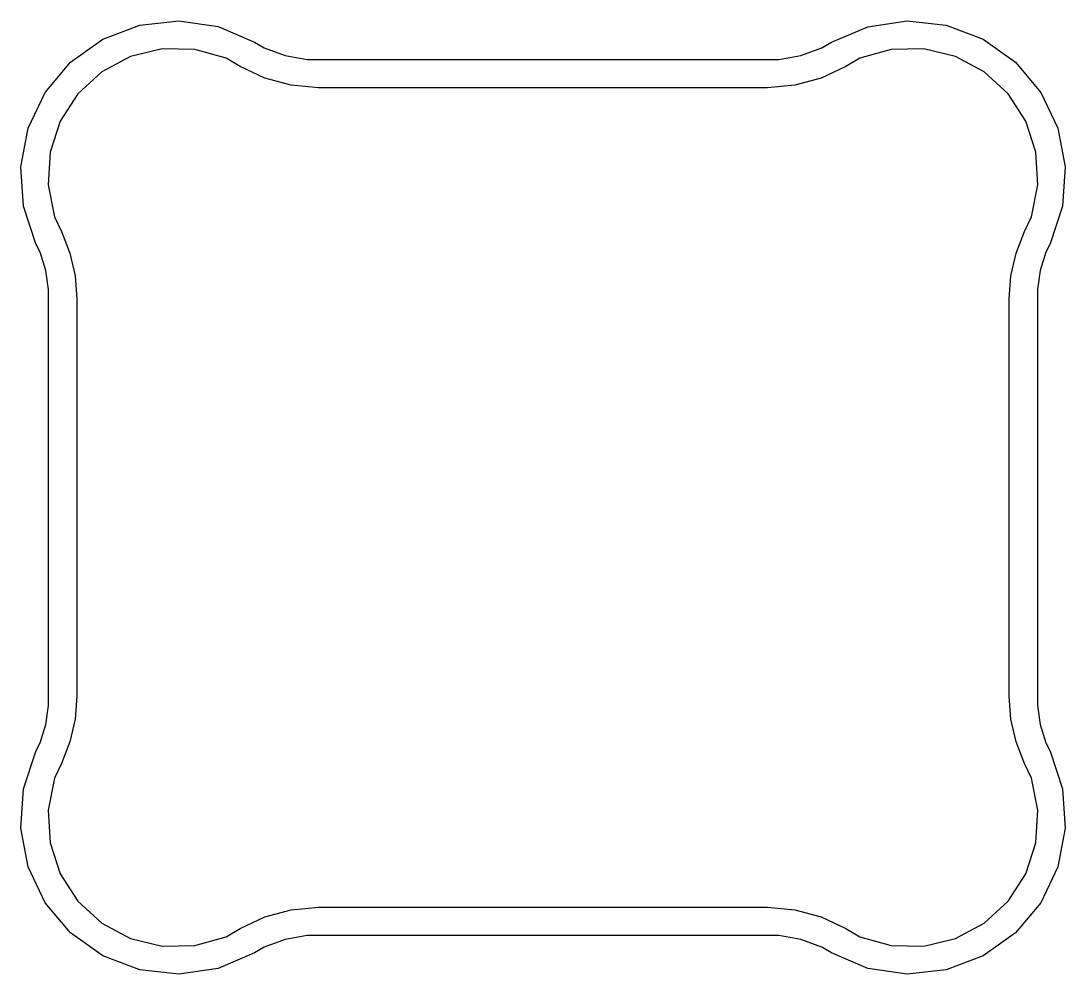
# Model space of a CAD drawing. Extents: x 9 to 292, y -476 to -359.
# Drawn here: x 57.152 to 60.848, y -403.192 to -399.819 of the extents above; entities that cross this region are included whole.
import ezdxf

# ---------------------------------------------------------------- set-up
doc = ezdxf.new("R2010")
doc.units = 0
doc.layers.add('BLACK', color=7, linetype='CONTINUOUS')

msp = doc.modelspace()

# ---------------------------------------------------------------- linework, layer by layer
at = {"layer": 'BLACK', "linetype": 'CONTINUOUS'}
for p, q in [((57.572759, -399.833671), (57.711723, -399.818565)), ((57.711723, -399.818565), (57.850008, -399.838976)), ((60.150284, -399.839034), (60.288558, -399.818619)), ((60.288558, -399.818619), (60.427513, -399.833719)), ((57.44209, -399.883318), (57.572759, -399.833671)), ((57.850008, -399.838976), (57.978682, -399.893586)), ((60.021639, -399.893639), (60.150284, -399.839034)), ((60.427513, -399.833719), (60.558174, -399.88336)), ((57.328155, -399.964301), (57.44209, -399.883318)), ((57.978682, -399.893586), (57.978649, -399.893643)), ((57.978649, -399.893643), (57.978652, -399.893644)), ((57.978652, -399.893644), (57.978655, -399.893639)), ((57.978655, -399.893639), (58.013002, -399.91367)), ((59.987274, -399.913672), (60.021622, -399.893643)), ((60.021622, -399.893643), (60.021639, -399.893639)), ((60.558174, -399.88336), (60.672103, -399.964335)), ((57.652179, -399.917544), (57.540088, -399.944463)), ((57.767437, -399.919749), (57.652179, -399.917544)), ((57.878417, -399.950937), (57.767437, -399.919749)), ((58.013002, -399.91367), (58.087634, -399.94113)), ((59.912641, -399.941128), (59.987274, -399.913672)), ((60.232853, -399.919806), (60.121885, -399.950996)), ((60.3481, -399.917597), (60.232853, -399.919806)), ((60.460182, -399.94451), (60.3481, -399.917597)), ((57.238313, -400.071389), (57.328155, -399.964301)), ((57.540088, -399.944463), (57.438401, -399.998768)), ((57.928055, -399.979824), (57.878417, -399.950937)), ((58.087634, -399.94113), (58.165924, -399.955077)), ((58.165924, -399.955077), (58.205686, -399.955113)), ((58.205686, -399.955113), (59.794588, -399.955113)), ((59.794588, -399.955113), (59.794589, -399.955113)), ((59.794589, -399.955105), (59.83435, -399.955072)), ((59.794589, -399.955113), (59.794589, -399.955105)), ((59.83435, -399.955072), (59.912641, -399.941128)), ((60.121885, -399.950996), (60.072074, -399.979986)), ((60.56186, -399.998808), (60.460182, -399.94451)), ((60.672103, -399.964335), (60.761939, -400.071414)), ((57.438401, -399.998768), (57.353688, -400.076952)), ((57.928198, -399.979984), (57.928055, -399.979824)), ((57.928202, -399.979978), (57.928198, -399.979984)), ((57.928201, -399.979985), (57.928204, -399.979979)), ((57.92823, -399.979991), (57.928201, -399.979985)), ((57.928204, -399.979979), (57.928202, -399.979978)), ((58.015775, -400.021281), (57.92823, -399.979991)), ((60.072063, -399.979988), (59.984495, -400.021283)), ((60.072073, -399.979986), (60.072063, -399.979988)), ((60.072074, -399.979986), (60.072073, -399.979986)), ((60.646567, -400.076984), (60.56186, -399.998808)), ((58.109234, -400.046587), (58.015775, -400.021281)), ((59.984495, -400.021283), (59.891035, -400.046585)), ((57.178366, -400.197665), (57.238313, -400.071389)), ((57.353688, -400.076952), (57.291418, -400.173966)), ((58.205682, -400.055113), (58.109234, -400.046587)), ((58.205684, -400.055113), (58.205682, -400.055112)), ((58.205682, -400.055112), (58.205682, -400.055113)), ((59.794587, -400.055113), (58.205684, -400.055113)), ((59.794588, -400.055113), (59.794587, -400.055113)), ((59.794661, -400.055098), (59.794588, -400.055113)), ((59.891035, -400.046585), (59.794661, -400.055098)), ((60.708832, -400.173988), (60.646567, -400.076984)), ((60.761939, -400.071414), (60.821882, -400.197681)), ((57.291418, -400.173966), (57.255614, -400.283544)), ((60.744633, -400.283555), (60.708832, -400.173988)), ((57.152187, -400.334975), (57.178366, -400.197665)), ((60.821882, -400.197681), (60.84806, -400.334981)), ((57.255614, -400.283544), (57.248587, -400.398608)), ((60.751658, -400.398609), (60.744633, -400.283555)), ((57.161465, -400.474449), (57.152187, -400.334975)), ((60.84806, -400.334981), (60.838781, -400.474446)), ((57.248587, -400.398608), (57.270793, -400.511728)), ((60.729453, -400.511718), (60.751658, -400.398609)), ((57.205601, -400.607081), (57.161465, -400.474449)), ((60.838781, -400.474446), (60.794698, -400.606906)), ((57.270793, -400.511728), (57.295702, -400.563702)), ((60.704543, -400.563691), (60.729453, -400.511718)), ((57.295702, -400.563702), (57.295703, -400.563703)), ((57.295703, -400.563703), (57.325719, -400.640203)), ((60.674546, -400.640208), (60.704542, -400.563706)), ((60.704542, -400.563706), (60.704563, -400.563716)), ((60.704569, -400.563703), (60.704543, -400.563691)), ((60.704563, -400.563716), (60.704567, -400.56371)), ((60.704567, -400.56371), (60.704569, -400.563703)), ((57.205602, -400.607085), (57.2056, -400.607082)), ((57.2056, -400.607082), (57.205601, -400.607082)), ((57.205601, -400.607082), (57.205601, -400.607081)), ((57.220226, -400.637457), (57.205602, -400.607085)), ((60.794618, -400.607135), (60.780037, -400.637439)), ((60.794671, -400.607081), (60.794618, -400.607135)), ((60.794656, -400.607058), (60.794649, -400.60707)), ((60.794649, -400.60707), (60.794671, -400.607081)), ((60.794677, -400.607068), (60.794656, -400.607058)), ((60.794698, -400.606906), (60.794677, -400.607068)), ((57.240096, -400.701888), (57.220226, -400.637457)), ((57.325719, -400.640203), (57.344003, -400.720321)), ((60.656274, -400.720324), (60.674546, -400.640208)), ((60.780037, -400.637439), (60.760178, -400.701879)), ((57.250145, -400.768561), (57.240096, -400.701888)), ((60.760178, -400.701879), (60.750134, -400.768558)), ((57.344003, -400.720321), (57.350146, -400.802268)), ((60.650135, -400.802267), (60.656274, -400.720324)), ((57.250145, -400.802225), (57.250145, -400.768561)), ((60.750134, -400.768558), (60.750134, -400.80227)), ((57.250137, -400.802271), (57.250145, -400.802225)), ((57.250137, -402.207955), (57.250137, -400.802271)), ((57.350137, -400.802268), (57.350136, -400.802269)), ((57.350136, -400.802269), (57.350137, -400.802271)), ((57.350146, -400.802268), (57.350137, -400.802268)), ((57.350137, -400.802271), (57.350137, -402.207952)), ((60.650135, -400.802268), (60.650135, -400.802267)), ((60.650135, -400.802271), (60.650135, -400.802268)), ((60.650135, -402.207955), (60.650135, -400.802271)), ((60.750134, -400.80227), (60.750135, -400.802271)), ((60.750135, -400.802271), (60.750135, -402.20795)), ((57.250137, -402.207958), (57.250137, -402.207955)), ((57.250137, -402.20796), (57.250137, -402.207958)), ((57.250141, -402.241674), (57.250137, -402.20796)), ((57.350137, -402.207952), (57.344005, -402.289901)), ((60.650135, -402.207958), (60.650135, -402.207955)), ((60.650135, -402.20796), (60.650135, -402.207958)), ((60.650136, -402.20796), (60.650135, -402.20796)), ((60.650139, -402.207976), (60.650136, -402.20796)), ((60.656283, -402.289903), (60.650139, -402.207976)), ((60.750135, -402.20795), (60.750138, -402.20795)), ((60.750138, -402.20795), (60.750139, -402.241663)), ((57.240101, -402.308348), (57.250141, -402.241674)), ((60.750139, -402.241663), (60.760188, -402.308338)), ((57.344005, -402.289901), (57.325733, -402.370022)), ((60.674561, -402.370016), (60.656283, -402.289903)), ((57.22024, -402.372783), (57.240101, -402.308348)), ((60.760188, -402.308338), (60.780053, -402.372773)), ((57.325733, -402.370022), (57.295727, -402.446526)), ((60.704566, -402.446515), (60.674561, -402.370016)), ((57.161505, -402.535782), (57.205572, -402.403337)), ((57.205572, -402.403337), (57.205598, -402.40315)), ((57.205598, -402.40315), (57.205619, -402.40316)), ((57.205599, -402.403147), (57.205651, -402.403091)), ((57.20562, -402.403157), (57.205599, -402.403147)), ((57.205619, -402.40316), (57.20562, -402.403157)), ((57.205651, -402.403091), (57.22024, -402.372783)), ((60.780053, -402.372773), (60.794675, -402.403151)), ((60.794675, -402.403151), (60.794674, -402.403151)), ((60.794674, -402.403151), (60.794674, -402.403154)), ((60.794674, -402.403154), (60.838802, -402.535771)), ((57.295736, -402.446534), (57.27083, -402.498506)), ((57.295706, -402.446516), (57.295705, -402.446516)), ((57.295705, -402.446516), (57.295705, -402.446519)), ((57.295705, -402.446519), (57.295736, -402.446534)), ((57.295727, -402.446526), (57.295706, -402.446516)), ((60.704567, -402.446516), (60.704566, -402.446515)), ((60.704568, -402.44652), (60.704567, -402.446516)), ((60.729476, -402.498494), (60.704567, -402.44652)), ((60.704567, -402.44652), (60.704568, -402.44652)), ((57.27083, -402.498506), (57.248632, -402.611612)), ((60.751677, -402.611605), (60.729476, -402.498494)), ((57.152234, -402.675241), (57.161505, -402.535782)), ((60.838802, -402.535771), (60.848076, -402.675236)), ((57.248632, -402.611612), (57.255661, -402.726661)), ((60.744648, -402.72666), (60.751677, -402.611605)), ((57.178415, -402.812535), (57.152234, -402.675241)), ((60.848076, -402.675236), (60.821894, -402.812536)), ((57.255661, -402.726661), (57.291464, -402.836224)), ((60.708844, -402.836228), (60.744648, -402.72666)), ((57.238357, -402.938796), (57.178415, -402.812535)), ((60.821894, -402.812536), (60.761949, -402.938802)), ((57.291464, -402.836224), (57.353728, -402.933224)), ((60.646577, -402.933232), (60.708844, -402.836228)), ((57.328191, -403.04587), (57.238357, -402.938796)), ((57.353728, -402.933224), (57.438431, -403.011397)), ((58.109231, -402.963628), (58.205681, -402.955102)), ((58.205681, -402.955102), (58.205681, -402.955112)), ((58.205681, -402.955112), (58.205683, -402.955112)), ((58.205683, -402.955112), (59.794588, -402.955112)), ((59.794588, -402.955112), (59.794597, -402.955113)), ((59.794597, -402.955113), (59.891038, -402.963634)), ((60.561869, -403.011408), (60.646577, -402.933232)), ((60.761949, -402.938802), (60.672111, -403.045881)), ((57.92821, -403.030236), (58.015771, -402.988936)), ((58.015771, -402.988936), (58.109231, -402.963628)), ((59.891038, -402.963634), (59.984499, -402.988937)), ((59.984499, -402.988937), (60.072074, -403.030237)), ((57.438431, -403.011397), (57.540105, -403.065694)), ((57.87839, -403.059225), (57.928202, -403.030237)), ((57.928202, -403.030238), (57.92821, -403.030236)), ((57.928202, -403.030237), (57.928202, -403.030238)), ((60.072074, -403.030237), (60.072076, -403.030235)), ((60.072076, -403.030235), (60.121889, -403.059225)), ((60.460189, -403.065706), (60.561869, -403.011408)), ((57.442114, -403.126842), (57.328191, -403.04587)), ((57.540105, -403.065694), (57.652182, -403.09261)), ((57.767424, -403.090406), (57.87839, -403.059225)), ((58.087632, -403.069086), (58.013, -403.096548)), ((58.165923, -403.055138), (58.087632, -403.069086)), ((58.205632, -403.055102), (58.165923, -403.055138)), ((58.205683, -403.055112), (58.205632, -403.055102)), ((58.205685, -403.055112), (58.205683, -403.055112)), ((59.794587, -403.055112), (58.205685, -403.055112)), ((59.79459, -403.055113), (59.794587, -403.055112)), ((59.834352, -403.055147), (59.79459, -403.055113)), ((59.912643, -403.069091), (59.834352, -403.055147)), ((59.987276, -403.096548), (59.912643, -403.069091)), ((60.121889, -403.059225), (60.232858, -403.090413)), ((60.348107, -403.092621), (60.460189, -403.065706)), ((60.672111, -403.045881), (60.558182, -403.126855)), ((57.652182, -403.09261), (57.767424, -403.090406)), ((58.013, -403.096548), (57.978653, -403.11658)), ((60.021613, -403.116573), (59.987276, -403.096548)), ((60.232858, -403.090413), (60.348107, -403.092621)), ((57.572768, -403.176484), (57.442114, -403.126842)), ((57.978647, -403.116581), (57.849987, -403.171182)), ((57.978648, -403.116582), (57.978647, -403.116581)), ((57.97865, -403.116579), (57.978648, -403.116582)), ((57.978653, -403.116579), (57.97865, -403.116579)), ((57.978653, -403.11658), (57.978653, -403.116579)), ((60.021622, -403.116583), (60.021613, -403.116573)), ((60.02166, -403.11659), (60.021622, -403.116582)), ((60.021622, -403.116582), (60.021622, -403.116583)), ((60.15029, -403.171185), (60.02166, -403.11659)), ((60.558182, -403.126855), (60.42752, -403.176496)), ((57.711717, -403.191589), (57.572768, -403.176484)), ((57.849987, -403.171182), (57.711717, -403.191589)), ((60.288565, -403.191598), (60.15029, -403.171185)), ((60.42752, -403.176496), (60.288565, -403.191598))]:
    msp.add_line(p, q, dxfattribs=at)

doc.saveas('drawing.dxf')
